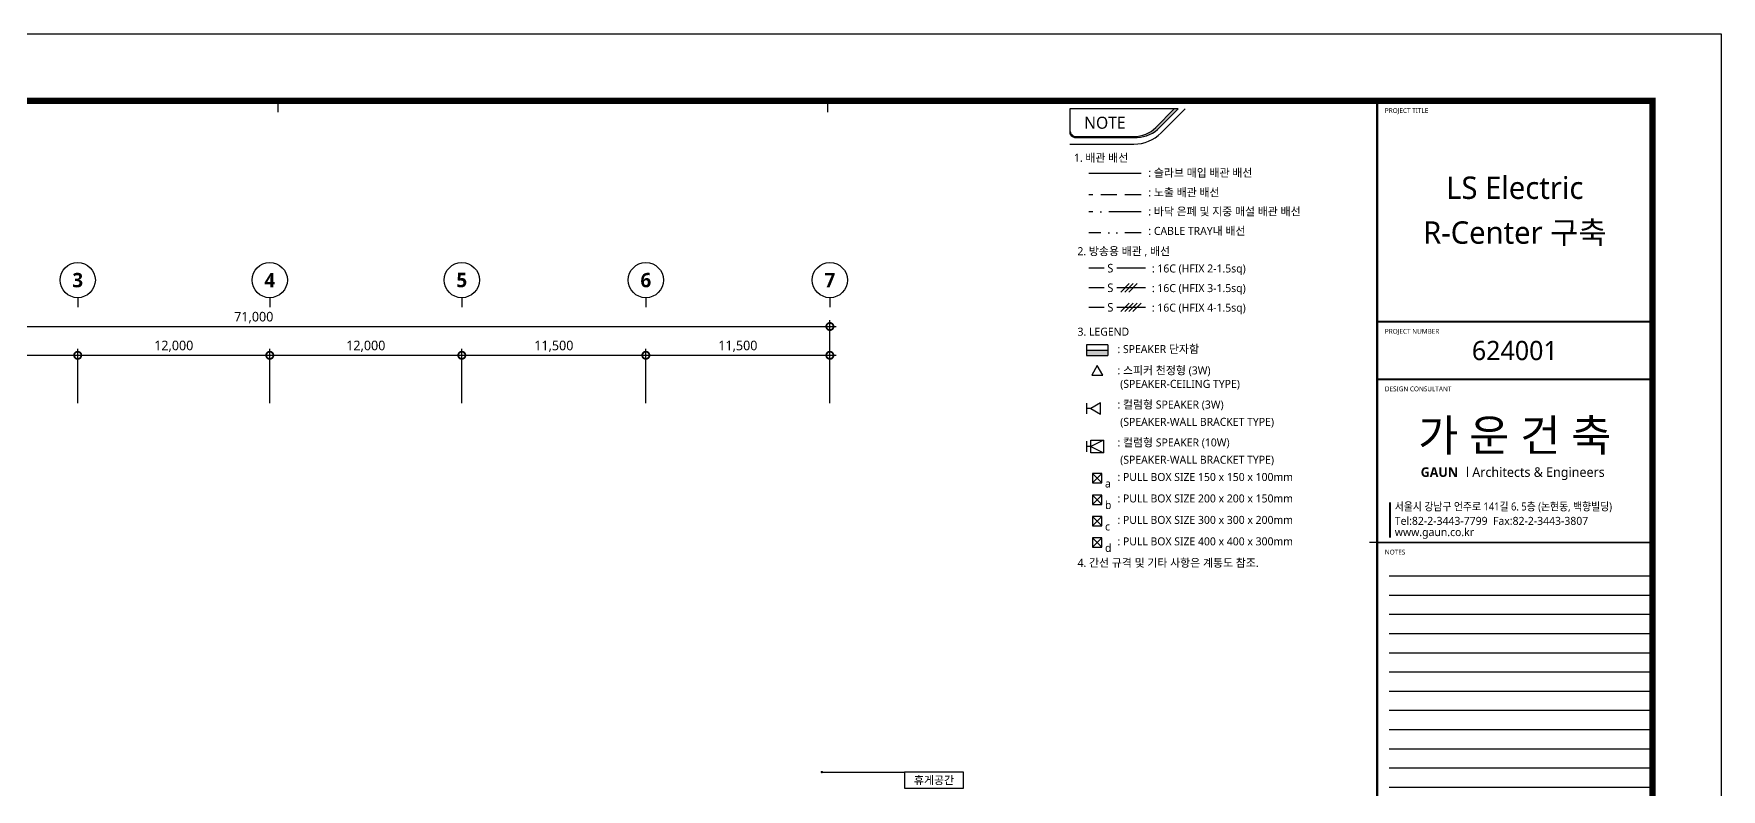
# Model space of a CAD drawing. Header units: millimetres. Extents: x -168200 to 336400, y 0 to 118800.
# Drawn here: x 230952 to 336400, y 71576 to 118800 of the extents above; entities that cross this region are included whole.
import ezdxf
from ezdxf.enums import TextEntityAlignment as Align

# ---------------------------------------------------------------- set-up
doc = ezdxf.new("R2010")
doc.units = ezdxf.units.MM
doc.header["$LTSCALE"] = 2000
doc.header["$PDMODE"] = 3
doc.header["$PDSIZE"] = -5
for name, pattern in [('DASHDOT3', [1.5, 1, -0.25, 0, -0.25]), ('DIVIDE', [1.25, 0.5, -0.25, 0, -0.25, 0, -0.25]), ('HIDDEN', [0.375, 0.25, -0.125])]:
    doc.linetypes.add(name, pattern=pattern)
doc.layers.get('Defpoints').update_dxf_attribs({"color": 167})
for name, color, linetype in [('arch', 8, 'Continuous'), ('elec-box', 6, 'Continuous'), ('REV', 1, 'Continuous'), ('S', 4, 'Continuous'), ('S2', 4, 'HIDDEN'), ('S3', 4, 'DASHDOT3'), ('S4', 4, 'DIVIDE'), ('SHT', 5, 'Continuous'), ('SYM', 3, 'Continuous'), ('SYM-BUB', 3, 'Continuous')]:
    doc.layers.add(name, color=color, linetype=linetype)
doc.styles.add('$0$스타일1', font='malgun.ttf')
doc.styles.add('GHS', font='malgun.ttf')
doc.styles.add('XR-SHEET$0$XR-SHEET$0$XR-SHEET$0$맑은고딕', font='malgun.ttf')
doc.styles.add('XR-SHEET$0$XR-SHEET$0$XREF-Form$0$맑은고딕', font='malgun.ttf')
doc.styles.add('XR-SHEET$0$XR-SHEET$0$XREF-Form$0$맑은고딕B', font='malgunbd.ttf')
doc.styles.add('스타일1', font='malgun.ttf')
doc.styles.add('스타일2', font='malgunbd.ttf')
doc.dimstyles.new('CJA', dxfattribs={"dimscale": 300, "dimtxt": 2.7, "dimasz": 1, "dimexe": 2, "dimexo": 3, "dimgap": 1, "dimtad": 1, "dimdec": 0, "dimzin": 1, "dimdsep": 46, "dimlunit": 6, "dimtxsty": '$0$스타일1', "dimblk": 'CJDOT', "dimcen": 0.09, "dimdle": 1, "dimclrd": 256, "dimclre": 256, "dimclrt": 3, "dimadec": 0, "dimazin": 0, "dimtfac": 1, "dimtdec": 0, "dimtix": 1, "dimtmove": 2, "dimatfit": 3, "dimldrblk": 'CJDOT', "dimfxl": 1, "dimtolj": 1, "dimtzin": 1, "dimarcsym": 0})
doc.dimstyles.new('DIM-QD 1', dxfattribs={"dimtxt": 3, "dimasz": 1.5, "dimexe": 1, "dimexo": 0, "dimgap": 1, "dimtad": 1, "dimdec": 3, "dimdsep": 46, "dimlunit": 6, "dimtxsty": '$0$스타일1', "dimblk1": 'ARCHTICK', "dimblk2": 'ARCHTICK', "dimsah": 1, "dimcen": 0, "dimclrd": 256, "dimclre": 256, "dimclrt": 3, "dimazin": 2, "dimtfac": 1, "dimtdec": 3, "dimtix": 1, "dimtmove": 2, "dimatfit": 3, "dimldrblk": 'ARCHTICK', "dimfxl": 1, "dimtolj": 1, "dimtzin": 0, "dimarcsym": 0})

# ---------------------------------------------------------------- blocks, each defined once
blk = doc.blocks.new('_DotSmall')
at = {"color": 0, "linetype": 'ByBlock', "const_width": 0.5}
blk.add_lwpolyline([(-0.0625, 0, 1), (0.0625, 0, 1)], format="xyb", close=True, dxfattribs=at)
blk = doc.blocks.new('*D18')
at = {"layer": 'arch', "color": 7, "lineweight": -2, "transparency": 16777216}
for p, q in [((209300, 100500), (281100, 100500)), ((209700, 95700), (209700, 100900)), ((280700, 95700), (280700, 100900))]:
    blk.add_line(p, q, dxfattribs=at)
at = {"layer": 'Defpoints', "color": 0, "transparency": 16777216}
for p in [(280700, 100500), (209700, 95100), (280700, 95100)]:
    blk.add_point(p, dxfattribs=at)
at = {"layer": 'arch', "color": 7, "lineweight": -2, "transparency": 16777216, "xscale": 900, "yscale": 900, "zscale": 900, "rotation": 180}
blk.add_blockref('_DotSmall', (209700, 100500), dxfattribs=at)
at = {"layer": 'arch', "color": 7, "lineweight": -2, "transparency": 16777216, "xscale": 900, "yscale": 900, "zscale": 900}
blk.add_blockref('_DotSmall', (280700, 100500), dxfattribs=at)
at = {"layer": 'arch', "color": 3, "transparency": 16777216, "insert": (244700, 101062), "char_height": 600, "attachment_point": 5, "style": '스타일1'}
blk.add_mtext('\\A1;71,000', dxfattribs=at)
blk = doc.blocks.new('CJDOT')
blk.add_line((-2, 0), (2, 0))
at = {"const_width": 0.5}
blk.add_lwpolyline([(-0.25, 0, 1), (0.25, 0, 1)], format="xyb", close=True, dxfattribs=at)
blk = doc.blocks.new('*D19')
at = {"layer": 'arch', "color": 7, "lineweight": -2, "transparency": 16777216}
for p, q in [((268800, 98700), (281100, 98700)), ((269200, 95700), (269200, 99100)), ((280700, 95700), (280700, 99100))]:
    blk.add_line(p, q, dxfattribs=at)
at = {"layer": 'Defpoints', "color": 0, "transparency": 16777216}
for p in [(280700, 98700), (269200, 95100), (280700, 95100)]:
    blk.add_point(p, dxfattribs=at)
at = {"layer": 'arch', "color": 7, "lineweight": -2, "transparency": 16777216, "xscale": 900, "yscale": 900, "zscale": 900, "rotation": 180}
blk.add_blockref('_DotSmall', (269200, 98700), dxfattribs=at)
at = {"layer": 'arch', "color": 7, "lineweight": -2, "transparency": 16777216, "xscale": 900, "yscale": 900, "zscale": 900}
blk.add_blockref('_DotSmall', (280700, 98700), dxfattribs=at)
at = {"layer": 'arch', "color": 3, "transparency": 16777216, "insert": (274950, 99262), "char_height": 600, "attachment_point": 5, "style": '스타일1'}
blk.add_mtext('\\A1;11,500', dxfattribs=at)
blk = doc.blocks.new('*D20')
at = {"layer": 'arch', "color": 7, "lineweight": -2, "transparency": 16777216}
for p, q in [((257300, 98700), (269600, 98700)), ((257700, 95700), (257700, 99100)), ((269200, 95700), (269200, 99100))]:
    blk.add_line(p, q, dxfattribs=at)
at = {"layer": 'Defpoints', "color": 0, "transparency": 16777216}
for p in [(269200, 98700), (257700, 95100), (269200, 95100)]:
    blk.add_point(p, dxfattribs=at)
at = {"layer": 'arch', "color": 7, "lineweight": -2, "transparency": 16777216, "xscale": 900, "yscale": 900, "zscale": 900, "rotation": 180}
blk.add_blockref('_DotSmall', (257700, 98700), dxfattribs=at)
at = {"layer": 'arch', "color": 7, "lineweight": -2, "transparency": 16777216, "xscale": 900, "yscale": 900, "zscale": 900}
blk.add_blockref('_DotSmall', (269200, 98700), dxfattribs=at)
at = {"layer": 'arch', "color": 3, "transparency": 16777216, "insert": (263450, 99262), "char_height": 600, "attachment_point": 5, "style": '스타일1'}
blk.add_mtext('\\A1;11,500', dxfattribs=at)
blk = doc.blocks.new('*D21')
at = {"layer": 'arch', "color": 7, "lineweight": -2, "transparency": 16777216}
for p, q in [((245300, 98700), (258100, 98700)), ((245700, 95700), (245700, 99100)), ((257700, 95700), (257700, 99100))]:
    blk.add_line(p, q, dxfattribs=at)
at = {"layer": 'Defpoints', "color": 0, "transparency": 16777216}
for p in [(257700, 98700), (245700, 95100), (257700, 95100)]:
    blk.add_point(p, dxfattribs=at)
at = {"layer": 'arch', "color": 7, "lineweight": -2, "transparency": 16777216, "xscale": 900, "yscale": 900, "zscale": 900, "rotation": 180}
blk.add_blockref('_DotSmall', (245700, 98700), dxfattribs=at)
at = {"layer": 'arch', "color": 7, "lineweight": -2, "transparency": 16777216, "xscale": 900, "yscale": 900, "zscale": 900}
blk.add_blockref('_DotSmall', (257700, 98700), dxfattribs=at)
at = {"layer": 'arch', "color": 3, "transparency": 16777216, "insert": (251700, 99262), "char_height": 600, "attachment_point": 5, "style": '스타일1'}
blk.add_mtext('\\A1;12,000', dxfattribs=at)
blk = doc.blocks.new('*D22')
at = {"layer": 'arch', "color": 7, "lineweight": -2, "transparency": 16777216}
for p, q in [((233300, 98700), (246100, 98700)), ((233700, 95700), (233700, 99100)), ((245700, 95700), (245700, 99100))]:
    blk.add_line(p, q, dxfattribs=at)
at = {"layer": 'Defpoints', "color": 0, "transparency": 16777216}
for p in [(245700, 98700), (233700, 95100), (245700, 95100)]:
    blk.add_point(p, dxfattribs=at)
at = {"layer": 'arch', "color": 7, "lineweight": -2, "transparency": 16777216, "xscale": 900, "yscale": 900, "zscale": 900, "rotation": 180}
blk.add_blockref('_DotSmall', (233700, 98700), dxfattribs=at)
at = {"layer": 'arch', "color": 7, "lineweight": -2, "transparency": 16777216, "xscale": 900, "yscale": 900, "zscale": 900}
blk.add_blockref('_DotSmall', (245700, 98700), dxfattribs=at)
at = {"layer": 'arch', "color": 3, "transparency": 16777216, "insert": (239700, 99262), "char_height": 600, "attachment_point": 5, "style": '스타일1'}
blk.add_mtext('\\A1;12,000', dxfattribs=at)
blk = doc.blocks.new('*D23')
at = {"layer": 'arch', "color": 7, "lineweight": -2, "transparency": 16777216}
for p, q in [((221300, 98700), (234100, 98700)), ((221700, 95700), (221700, 99100)), ((233700, 95700), (233700, 99100))]:
    blk.add_line(p, q, dxfattribs=at)
at = {"layer": 'Defpoints', "color": 0, "transparency": 16777216}
for p in [(233700, 98700), (221700, 95100), (233700, 95100)]:
    blk.add_point(p, dxfattribs=at)
at = {"layer": 'arch', "color": 7, "lineweight": -2, "transparency": 16777216, "xscale": 900, "yscale": 900, "zscale": 900, "rotation": 180}
blk.add_blockref('_DotSmall', (221700, 98700), dxfattribs=at)
at = {"layer": 'arch', "color": 7, "lineweight": -2, "transparency": 16777216, "xscale": 900, "yscale": 900, "zscale": 900}
blk.add_blockref('_DotSmall', (233700, 98700), dxfattribs=at)
at = {"layer": 'arch', "color": 3, "transparency": 16777216, "insert": (227700, 99262), "char_height": 600, "attachment_point": 5, "style": '스타일1'}
blk.add_mtext('\\A1;12,000', dxfattribs=at)
blk = doc.blocks.new('NEW_BUB')
at = {"layer": 'SYM-BUB', "color": 6}
blk.add_line((0, 3), (0, 0), dxfattribs=at)
blk.add_circle((0, 8.5), 5.5, dxfattribs=at)
at = {"layer": 'SYM-BUB', "color": 3, "style": '스타일2'}
blk.add_attdef('X', text='', height=4.5, dxfattribs=at).set_placement((0, 8.5), align=Align.MIDDLE)
blk = doc.blocks.new('XR-FORM-ET', base_point=(461, 408))
at = {"layer": 'Defpoints', "linetype": 'Continuous', "ltscale": 2}
for points in [[(147457, 84911), (163900, 84911)], [(147457, 84911), (163900, 84911)], [(147457, 83711), (163900, 83711)], [(147457, 83711), (163900, 83711)], [(147457, 82511), (163900, 82511)], [(147457, 82511), (163900, 82511)], [(147457, 81311), (163900, 81311)], [(147457, 81311), (163900, 81311)], [(147457, 80111), (163900, 80111)], [(147457, 80111), (163900, 80111)], [(147457, 78911), (163900, 78911)], [(147457, 78911), (163900, 78911)], [(147457, 77711), (163900, 77711)], [(147457, 77711), (163900, 77711)], [(147457, 76511), (163900, 76511)], [(147457, 76511), (163900, 76511)], [(147457, 75311), (163900, 75311)], [(147457, 75311), (163900, 75311)], [(147457, 74111), (163900, 74111)], [(147457, 74111), (163900, 74111)], [(147457, 72911), (163900, 72911)], [(147457, 72911), (163900, 72911)], [(147457, 71711), (163900, 71711)], [(147457, 71711), (163900, 71711)]]:
    blk.add_lwpolyline(points, dxfattribs=at)
at = {"layer": 'SHT', "color": 171}
for p, q in [((78000, 114600), (78000, 113900)), ((112350, 114600), (112350, 113900)), ((146700, 87000), (146000, 87000))]:
    blk.add_line(p, q, dxfattribs=at)
at = {"layer": 'SHT'}
blk.add_lwpolyline([(0, 118800), (168200, 118800), (168200, 0), (0, 0)], close=True, dxfattribs=at)
at = {"layer": 'SHT', "const_width": 400}
blk.add_lwpolyline([(9300, 114600), (163900, 114600), (163900, 4200), (9300, 4200)], close=True, dxfattribs=at)
at = {"layer": 'SHT'}
for points, const_width in [([(146700, 114600), (146700, 4200)], 160), ([(146700, 100800), (163900, 100800)], 114), ([(146700, 97200), (163900, 97200)], 114), ([(146700, 87000), (163900, 87000)], 114)]:
    blk.add_lwpolyline(points, dxfattribs=dict(at, const_width=const_width))
at = {"layer": 'SHT', "color": 7, "const_width": 140}
blk.add_lwpolyline([(147500, 89500), (147500, 87300)], dxfattribs=at)
at = {"layer": 'SHT', "color": 9, "style": 'XR-SHEET$0$XR-SHEET$0$XREF-Form$0$맑은고딕'}
for s, p in [('PROJECT TITLE', (147180, 114000)), ('PROJECT NUMBER', (147180, 100200)), ('DESIGN CONSULTANT', (147180, 96600)), ('NOTES', (147180, 86400))]:
    blk.add_text(s, height=300, dxfattribs=at).set_placement(p, align=Align.MIDDLE_LEFT)
at = {"layer": 'SHT', "color": 3}
for s, height, style, p in [('LS Electric', 1400, 'XR-SHEET$0$XR-SHEET$0$XR-SHEET$0$맑은고딕', (155300, 109174)), ('R-Center 구축', 1400, 'XR-SHEET$0$XR-SHEET$0$XR-SHEET$0$맑은고딕', (155300, 106374)), ('GAUN ', 600, 'XR-SHEET$0$XR-SHEET$0$XREF-Form$0$맑은고딕B', (150686, 91400))]:
    blk.add_text(s, height=height, dxfattribs=dict(at, style=style)).set_placement(p, align=Align.MIDDLE_CENTER)
at = {"layer": 'SHT', "style": 'XR-SHEET$0$XR-SHEET$0$XR-SHEET$0$맑은고딕'}
blk.add_text('624001', height=1200, dxfattribs=at).set_placement((155300, 99000), align=Align.MIDDLE_CENTER)
at = {"layer": 'SHT', "color": 2, "style": 'XR-SHEET$0$XR-SHEET$0$XREF-Form$0$맑은고딕B'}
blk.add_text('가 운 건 축', height=2000, dxfattribs=at).set_placement((155300, 93700), align=Align.MIDDLE_CENTER)
at = {"layer": 'SHT', "color": 7, "style": 'XR-SHEET$0$XR-SHEET$0$XREF-Form$0$맑은고딕'}
blk.add_text('l Architects & Engineers', height=600, dxfattribs=at).set_placement((156577, 91400), align=Align.MIDDLE_CENTER)
for s, p in [('Tel:82-2-3443-7799  Fax:82-2-3443-3807', (147800, 88350)), ('www.gaun.co.kr', (147800, 87650))]:
    blk.add_text(s, height=500, dxfattribs=at).set_placement(p, align=Align.MIDDLE_LEFT)
at = {"layer": 'SHT', "color": 7, "style": 'XR-SHEET$0$XR-SHEET$0$XREF-Form$0$맑은고딕', "width": 0.9}
blk.add_text('서울시 강남구 언주로 141길 6. 5층 (논현동, 백향빌딩)', height=500, dxfattribs=at).set_placement((147800, 89250), align=Align.MIDDLE_LEFT)
blk = doc.blocks.new('TT22')
blk.add_wipeout([(0, -150), (57, -139), (106, -106), (139, -57), (150, 0), (139, 57), (106, 106), (57, 139), (0, 150), (-57, 139), (-106, 106), (-139, 57), (-150, 0), (-139, -57), (-106, -106), (-57, -139)]).dxf.layer = 'SYM'
at = {"layer": 'SYM'}
blk.add_lwpolyline([(130, -75), (-130, -75), (0, 150), (130, -75)], close=True, dxfattribs=at)
blk = doc.blocks.new('B21')
at = {"layer": 'SYM'}
for p, q in [((1.5, 0), (2.46, 0)), ((2.46, 1.26), (2.46, -1.28))]:
    blk.add_line(p, q, dxfattribs=at)
blk.add_wipeout([(0, -1.5), (0.57, -1.39), (1.06, -1.06), (1.39, -0.57), (1.5, 0), (1.39, 0.57), (1.06, 1.06), (0.57, 1.39), (0, 1.5), (-0.57, 1.39), (-1.06, 1.06), (-1.39, 0.57), (-1.5, 0), (-1.39, -0.57), (-1.06, -1.06), (-0.57, -1.39)]).dxf.layer = 'SYM'
blk.add_lwpolyline([(1.5, 0), (-0.75, 1.3), (-0.75, -1.3)], close=True, dxfattribs=at)
blk = doc.blocks.new('h2')
at = {"layer": 'SYM'}
for p, q in [((-2, 2), (2, -2)), ((2, 2), (-2, -2))]:
    blk.add_line(p, q, dxfattribs=at)
blk.add_lwpolyline([(-2, 2), (-2, -2), (2, -2), (2, 2)], close=True, dxfattribs=at)
blk = doc.blocks.new('NOTE')
blk.add_wipeout([(0, 0), (0, -17552), (11222, -17552), (11222, 0)]).dxf.layer = 'SYM'
at = {"layer": 'SYM'}
for color, points in [(256, [(0, -940, 0.263053), (239, -1075), (2403, -1075, 0.190352), (3289, -767), (4056, 0), (3916, 0), (3219, -697, -0.195367), (2403, -1035), (239, -1035, -0.414214), (0, -796)]), (6, [(1426, -9242), (1426, -9042), (626, -9042), (626, -9242)])]:
    blk.add_hatch(color=color, dxfattribs=at).paths.add_polyline_path(points)
at = {"layer": 'S', "linetype": 'Continuous'}
for p, q in [((2667, -2422), (708, -2422)), ((1284, -5972), (708, -5972)), ((2836, -5972), (1764, -5972)), ((1284, -6708), (708, -6708)), ((2836, -6708), (1764, -6708)), ((1284, -7441), (708, -7441)), ((2836, -7441), (1764, -7441))]:
    blk.add_line(p, q, dxfattribs=at)
at = {"layer": 'S2', "ltscale": 1.2}
blk.add_line((2667, -3224), (708, -3224), dxfattribs=at)
at = {"layer": 'S3', "ltscale": 0.6}
blk.add_line((2667, -3865), (708, -3865), dxfattribs=at)
at = {"layer": 'S4', "ltscale": 0.6}
blk.add_line((2667, -4646), (708, -4646), dxfattribs=at)
at = {"layer": 'SYM'}
for p, q in [((3422, -901), (4323, 0)), ((0, -1323), (2404, -1323)), ((2228, -6549), (1911, -6866)), ((2377, -6549), (2061, -6866)), ((2527, -6549), (2210, -6866)), ((2228, -7283), (1911, -7600)), ((2377, -7283), (2061, -7600)), ((2527, -7283), (2210, -7600)), ((2676, -7283), (2359, -7600)), ((626, -8842), (626, -9242)), ((1426, -8842), (626, -8842)), ((1426, -8842), (1426, -9242)), ((626, -9042), (1426, -9042)), ((626, -9242), (1426, -9242)), ((633, -12861), (633, -12454)), ((633, -12861), (633, -12454)), ((633, -12861), (633, -12454)), ((1266, -12418), (786, -12658)), ((786, -12898), (786, -12418)), ((786, -12418), (1266, -12418)), ((1266, -12418), (1266, -12898)), ((786, -12658), (633, -12658)), ((786, -12658), (633, -12658)), ((786, -12658), (633, -12658)), ((786, -12658), (1266, -12898)), ((1266, -12898), (786, -12898))]:
    blk.add_line(p, q, dxfattribs=at)
for points in [[(0, -796, 0.414214), (239, -1035), (2403, -1035, 0.195367), (3219, -697), (3916, 0)], [(0, -796, 0.414214), (239, -1035), (2403, -1035, 0.195367), (3219, -697), (3916, 0)], [(0, -796), (0, -940, 0.263053), (239, -1075), (2403, -1075, 0.190352), (3289, -767)]]:
    blk.add_lwpolyline(points, format="xyb", dxfattribs=at)
for points in [[(3916, 0), (0, 0), (0, -796)], [(3289, -767), (4056, 0), (3916, 0)]]:
    blk.add_lwpolyline(points, dxfattribs=at)
blk.add_arc((2395, 139), 1461, 270.35052, 314.64948, dxfattribs=at)
at = {"xscale": 160, "yscale": 160, "zscale": 160, "rotation": 180}
blk.add_blockref('B21', (1026, -11236), dxfattribs=at)
at = {"layer": 'SYM'}
for name, p, xscale, yscale, zscale in [('TT22', (1026, -9865), -1.6, 1.6, 1.6), ('h2', (1026, -13850), 87.50000372904395, 87.50000372904395, 87.50000372904395), ('h2', (1026, -14655), 87.50000372904395, 87.50000372904395, 87.50000372904395), ('h2', (1026, -15460), 87.50000372904395, 87.50000372904395, 87.50000372904395), ('h2', (1026, -16265), 87.50000372904395, 87.50000372904395, 87.50000372904395)]:
    blk.add_blockref(name, p, dxfattribs=dict(at, xscale=xscale, yscale=yscale, zscale=zscale))
at = {"layer": 'SYM', "style": 'GHS'}
blk.add_text('NOTE', height=450, dxfattribs=at).set_placement((1312, -518), align=Align.MIDDLE_CENTER)
for s, height, p in [('1. 배관 배선', 300, (152, -1833)), (': 슬라브 매입 배관 배선', 300, (2943, -2394)), (': 노출 배관 배선', 300, (2943, -3130)), (': 바닥 은폐 및 지중 매설 배관 배선', 300, (2943, -3845)), (': CABLE TRAY내 배선', 300, (2943, -4574)), ('2. 방송용 배관 , 배선', 300, (283, -5335)), ('S', 320, (1403, -5972)), (': 16C (HFIX 2-1.5sq)', 300, (3074, -5983)), ('S', 320, (1403, -6708)), (': 16C (HFIX 3-1.5sq)', 300, (3074, -6719)), ('S', 320, (1403, -7441)), (': 16C (HFIX 4-1.5sq)', 300, (3074, -7452)), ('3. LEGEND', 300, (287, -8354)), (': SPEAKER 단자함', 300, (1785, -9006)), (': 스피커 천정형 (3W)', 300, (1785, -9806)), (' (SPEAKER-CEILING TYPE)', 300, (1785, -10311)), (': 컬럼형 SPEAKER (3W)', 300, (1785, -11086)), (' (SPEAKER-WALL BRACKET TYPE)', 300, (1785, -11735)), (': 컬럼형 SPEAKER (10W)', 300, (1785, -12508)), (' (SPEAKER-WALL BRACKET TYPE)', 300, (1785, -13156)), (': PULL BOX SIZE 150 x 150 x 100mm', 300, (1785, -13803)), (': PULL BOX SIZE 200 x 200 x 150mm', 300, (1785, -14608)), (': PULL BOX SIZE 300 x 300 x 200mm', 300, (1785, -15413)), (': PULL BOX SIZE 400 x 400 x 300mm', 300, (1785, -16218)), ('4. 간선 규격 및 기타 사항은 계통도 참조.', 300, (287, -17023))]:
    blk.add_text(s, height=height, dxfattribs=at).set_placement(p, align=Align.MIDDLE_LEFT)
for s, p in [('a', (1317, -14198)), ('b', (1317, -15003)), ('c', (1317, -15808)), ('d', (1317, -16613))]:
    blk.add_text(s, height=300, dxfattribs=at).set_placement(p)
blk = doc.blocks.new('_ARCHTICK')
at = {"color": 0, "linetype": 'ByBlock', "const_width": 0.15}
blk.add_lwpolyline([(-0.5, -0.5), (0.5, 0.5)], dxfattribs=at)

msp = doc.modelspace()

# ---------------------------------------------------------------- block references
at = {"layer": 'arch', "xscale": 200.0000000000001, "yscale": 200.0000000000001, "zscale": 200.0000000000001}
for p, values in [((233700, 101700), {'X': '3'}), ((245700, 101700), {'X': '4'}), ((257700, 101700), {'X': '5'}), ((269200, 101700), {'X': '6'}), ((280700, 101700), {'X': '7'})]:
    msp.add_blockref('NEW_BUB', p, dxfattribs=at).add_auto_attribs(values)
at = {"layer": 'S'}
msp.add_blockref('XR-FORM-ET', (168661, 408.4), dxfattribs=at)

# ---------------------------------------------------------------- dimensions: what is measured, and where the dimension line sits
at = {"layer": 'arch'}
dim = msp.add_linear_dim(base=(280700, 100500), p1=(209700, 95100), p2=(280700, 95100), angle=180, dimstyle='CJA', override={"dimscale": 200, "dimtxt": 3, "dimasz": 4.5, "dimtxsty": '스타일1', "dimblk1": 'DotSmall', "dimblk2": 'DotSmall', "dimsah": 1, "dimdle": 2, "dimclrd": 7, "dimclre": 7}, dxfattribs=at)
dim.commit()
dim.dimension.update_dxf_attribs({"geometry": '*D18', "text_midpoint": (244700, 101062), "dimtype": 128})
for base, p1, p2, picture, middle in [((233700, 98700), (221700, 95100), (233700, 95100), '*D23', (227700, 99262)), ((245700, 98700), (233700, 95100), (245700, 95100), '*D22', (239700, 99262)), ((257700, 98700), (245700, 95100), (257700, 95100), '*D21', (251700, 99262)), ((269200, 98700), (257700, 95100), (269200, 95100), '*D20', (263450, 99262)), ((280700, 98700), (269200, 95100), (280700, 95100), '*D19', (274950, 99262))]:
    dim = msp.add_linear_dim(base=base, p1=p1, p2=p2, dimstyle='CJA', override={"dimscale": 200, "dimtxt": 3, "dimasz": 4.5, "dimtxsty": '스타일1', "dimblk1": 'DotSmall', "dimblk2": 'DotSmall', "dimsah": 1, "dimdle": 2, "dimclrd": 7, "dimclre": 7}, dxfattribs=at)
    dim.commit()
    dim.dimension.update_dxf_attribs({"geometry": picture, "text_midpoint": middle})

# ---------------------------------------------------------------- leaders
at = {"layer": 'elec-box'}
msp.add_leader([(280193.8, 72651.7), (285353.8, 72651.7), (285386.3, 72651.7)], dimstyle='DIM-QD 1', override={"dimscale": 100, "dimasz": 1.5, "dimtad": 0, "dimclrd": 6, "dimldrblk": 'DOT'}, dxfattribs=at)

# ---------------------------------------------------------------- next in the draw order: block references
at = {"layer": 'REV', "xscale": 1.666666666666667, "yscale": 1.666666666666667, "zscale": 1.666666666666667}
msp.add_blockref('NOTE', (295696.4, 114100), dxfattribs=at)

# ---------------------------------------------------------------- next in the draw order: wipeouts: each hides what was drawn before it
at = {"color": 6}
msp.add_wipeout([(285370.1, 72651.7), (289040.3, 72651.7), (289040.3, 71651.7), (285370.1, 71651.7)], dxfattribs=at).dxf.layer = 'elec-box'

# ---------------------------------------------------------------- next in the draw order: linework, layer by layer
at = {"layer": 'elec-box', "color": 6}
msp.add_lwpolyline([(285370.1, 71651.7), (289040.3, 71651.7), (289040.3, 72651.7), (285370.1, 72651.7)], close=True, dxfattribs=at)

# ---------------------------------------------------------------- next in the draw order: texts
at = {"layer": 'elec-box', "color": 3, "style": 'GHS'}
msp.add_text('휴게공간', height=500, dxfattribs=at).set_placement((287205.2, 72151.7), align=Align.MIDDLE)

doc.saveas('drawing.dxf')
